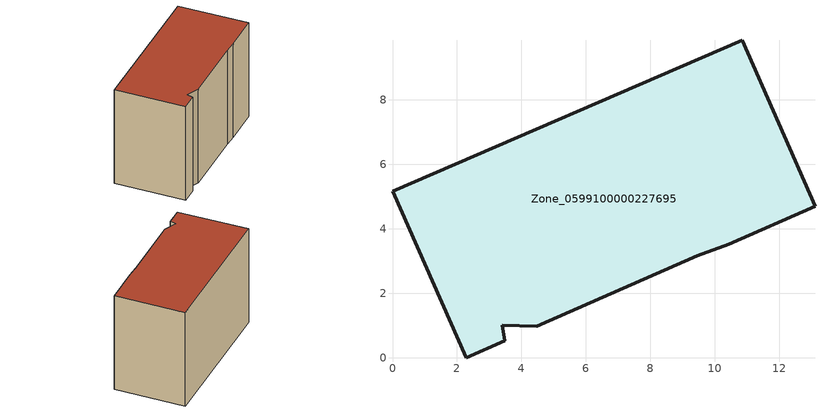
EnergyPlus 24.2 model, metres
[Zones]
Zone_0599100000227695
 floor ground (C_G): 10.84,9.85 13.1,4.7 10.42,3.52 9.45,3.16 4.48,0.97 3.4,1 3.48,0.53 2.28,0 0,5.17 z0
 wall outside (C_F): 9.45,3.16 10.42,3.52 13.1,4.7 10.84,9.85 0,5.17 2.28,0 3.48,0.53 3.4,1 4.48,0.97 9.45,3.16 z0:8.25
 roof outside (C_R): 3.48,0.53 3.4,1 4.48,0.97 9.45,3.16 10.42,3.52 13.1,4.7 10.84,9.85 0,5.17 2.28,0 z8.25
[BUILDING]
Pand.0599100000227695: North Axis=0; Terrain=City; Loads Convergence Tolerance Value=0.04; Temperature Convergence Tolerance Value=0.4; Solar Distribution=FullExterior; Maximum Number of Warmup Days=25; Minimum Number of Warmup Days=1
[Site:Location]
Rotterdam.The.Hague.AP_ZH_NLD Design_Conditions: Latitude=51.96; Longitude=4.45; Time Zone=1; Elevation=-4.5
[SITE:GROUNDTEMPERATURE:BUILDINGSURFACE]
18, 18, 18, 18, 18, 18, 18, 18, 18, 18, 18, 18
[MATERIAL] Thermal Absorptance=0.9; Solar Absorptance=0.7; Visible Absorptance=0.7
Name | Roughness | Thickness | Conductivity | Density | Specific Heat
G.TC.1975-1991 | MediumSmooth | 0.15 | 0.288461 | 540 | 1210
F.TC.1975-1991 | Rough | 0.3 | 0.230769 | 1920 | 840
R.TC.1975-1991 | MediumRough | 0.2 | 0.153846 | 1500 | 1000
[CONSTRUCTION]
C_G: G.TC.1975-1991
C_F: F.TC.1975-1991
C_R: R.TC.1975-1991
[ZONE]
Zone_0599100000227695: Type=1; Multiplier=1; Ceiling Height=Autocalculate; Volume=Autocalculate; Floor Area=autocalculate; Part of Total Floor Area=Yes
[ZONEINFILTRATION:DESIGNFLOWRATE]
Infil_Zone_0599100000227695: Zone or ZoneList or Space or SpaceList=Zone_0599100000227695; Schedule=AlwaysOn; Design Flow Rate Calculation Method=Flow/Area; Flow Rate per Floor Area=0.003; Constant Term Coefficient=1; Temperature Term Coefficient=0; Velocity Term Coefficient=0; Velocity Squared Term Coefficient=0
[HVACTEMPLATE:ZONE:IDEALLOADSAIRSYSTEM]
Zone_0599100000227695: Maximum Heating Supply Air Temperature=50; Minimum Cooling Supply Air Temperature=13; Maximum Heating Supply Air Humidity Ratio=0.0156; Minimum Cooling Supply Air Humidity Ratio=0.0077; Heating Limit=NoLimit; Cooling Limit=NoLimit; Dehumidification Control Type=ConstantSensibleHeatRatio; Cooling Sensible Heat Ratio=0.7; Dehumidification Setpoint=60; Humidification Control Type=None; Humidification Setpoint=30; Outdoor Air Method=None; Outdoor Air Flow Rate per Person=0.00944; Outdoor Air Flow Rate per Zone Floor Area=0; Outdoor Air Flow Rate per Zone=0; Demand Controlled Ventilation Type=None; Outdoor Air Economizer Type=NoEconomizer; Heat Recovery Type=None; Sensible Heat Recovery Effectiveness=0.7; Latent Heat Recovery Effectiveness=0.65
[ZONECONTROL:THERMOSTAT]
ThermostatControl_Zone_0599100000227695: Zone or ZoneList=Zone_0599100000227695; Control Type Schedule=DualSetpointControlType; Control 1=Thermostat_Zone_0599100000227695; Temperature Difference Between Cutout And Setpoint=0
[THERMOSTATSETPOINT:DUALSETPOINT]
Thermostat_Zone_0599100000227695: Heating Setpoint Temperature Schedule=HeatingSetpoint_Zone_0599100000227695; Cooling Setpoint Temperature Schedule=CoolingSetpoint_Zone_0599100000227695
[SCHEDULE:COMPACT]
HeatingSetpoint_Zone_0599100000227695: Through: 12/31, For: AllDays, Until: 24:00, 21
CoolingSetpoint_Zone_0599100000227695: Through: 12/31, For: AllDays, Until: 24:00, 24
DualSetpointControlType: Through: 12/31, For: AllDays, Until: 24:00, 4
AlwaysOn: Through: 12/31, For: AllDays, Until: 24:00, 1
